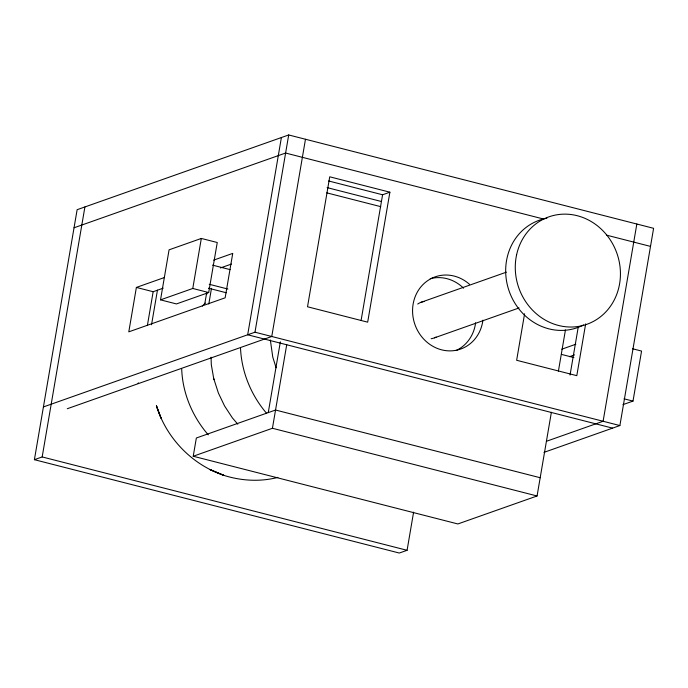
<?xml version="1.0" encoding="UTF-8"?>
<svg xmlns="http://www.w3.org/2000/svg" width="688" height="688" viewBox="0 0 688 688"><rect width="100%" height="100%" fill="white"/><g stroke="black" fill="none" stroke-linecap="round" stroke-linejoin="round"><path stroke-width="1.03" d="M181.701 369.069C182.578 393.244 192.451 416.636 208.266 434.833M413.6 512.156L407.081 550.297L399.298 553.04L34.4 459.687L77.133 209.694L288.702 134.96L653.6 228.313L619.888 425.554L543.967 452.377M34.4 459.687L42.174 456.935L84.908 206.95M164.484 277.496L136.379 287.429L128.794 331.848L225.148 297.809L232.742 253.39L213.667 260.124M147.37 325.562L153.157 291.721L163.194 288.169M151.532 324.762L157.449 290.155M160.528 299.865L169.076 249.83L201.326 238.444L217.253 242.511L208.696 292.546L176.446 303.933L160.528 299.865L192.778 288.47L208.696 292.546M192.778 288.47L201.326 238.444M204.843 303.468L206.718 292.469A118.069 25.155 9.7 0 0 206.804 294.129M208.808 303.993L211.483 288.341M551.38 412.284L537.07 495.979L457.864 523.955L193.225 456.247L196.347 438.007L275.553 410.031L540.192 477.73M281.392 137.54L247.68 334.781L612.578 428.134M43.413 406.935L254.981 332.201L288.702 134.96M305.472 139.251L271.76 336.492L67.278 408.724M268.26 412.602L280.343 341.876M193.225 456.247L272.431 428.271L286.741 344.576M361.088 320.513L382.588 194.773L389.89 192.193L367.676 322.165L307.519 306.771L329.733 176.799L389.89 192.193M524.591 313.78L516.645 360.28L576.802 375.665L585.651 323.893M558.415 371.107L565.45 329.939M570.042 375.08L578.169 327.531M636.83 224.021L603.109 421.262L546.427 441.292M622.924 404.656L633.003 401.095L641.56 351.069L632.599 348.773M202.315 306.057L205.273 303.081M74.037 227.78L285.606 153.037L543.434 218.999M220.401 267.959L231.443 264.063M420.875 302.367L506.402 272.156M434.515 337.817L519.036 307.957M561.795 349.194L575.847 344.224M569.535 356.676L574.557 354.896M277.892 477.395C260.124 481.996 241.264 480.886 223.832 475.356L222.929 475.004C191.453 464.176 166.229 437.697 156.477 405.929L161.112 418.295L156.4 405.808M606.842 235.227L650.513 246.399M328.649 180.978L382.588 194.773M327.101 187.609L381.135 201.429M326.757 192.846L380.722 206.649M212.506 265.129L230.11 269.627M561.468 354.397L573.887 357.579M209.238 284.282L227.874 289.046M208.696 288.255L226.292 292.761M624.05 398.808L633.003 401.095M136.379 287.429L153.157 291.721M254.981 332.201L619.888 425.554M272.431 428.271L537.07 495.979M42.174 456.935L407.081 550.297M237.799 424.161L232.406 417.934L224.546 405.92L218.397 393.046L213.727 378.572L211.302 364.674L211.053 357.21M266.419 413.11C251.068 395.058 241.643 372.122 240.533 348.412M213.727 378.572L214.063 379.613M276.112 367.788L272.766 357.072L270.341 339.984M430.232 278.692A38.287 34.95 70.5 0 1 463.566 288.169M475.614 322.767A38.287 34.95 70.5 0 1 456.006 350.562M482.916 320.187A38.287 34.95 70.5 0 1 437.172 348.377A38.287 34.95 70.5 0 1 416.601 293.458A38.287 34.95 70.5 0 1 469.465 284.282M138.494 382.915A118.069 25.155 9.7 0 1 138.021 383.199M208.799 288.358A118.069 25.155 9.7 0 1 209.143 288.04M436.14 337.077A18.989 17.338 70.5 0 1 431.135 338.728M417.711 304.036A18.989 17.338 70.5 0 1 424.255 301.464M583.579 324.917A56.975 52.004 70.5 0 1 509.043 290.8A56.975 52.004 70.5 0 1 546.9 218.251M223.832 475.356L209.745 469.465L223.832 475.356M516.602 254.818A56.975 52.004 70.5 0 0 583.278 325.407A56.975 52.004 70.5 0 0 603.668 231.529A56.975 52.004 70.5 0 0 516.602 254.818"/></g></svg>
